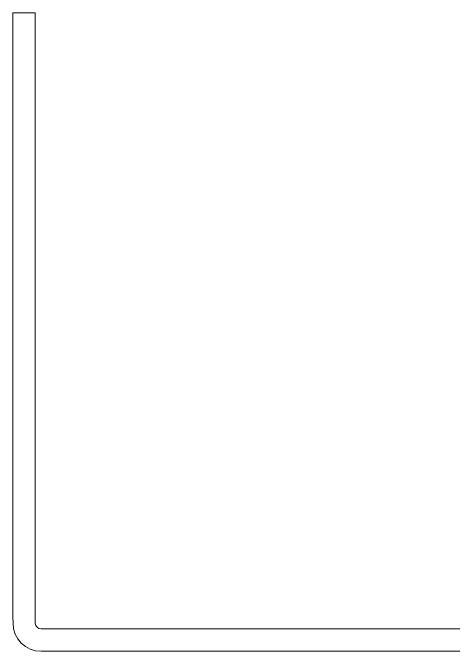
# Model space of a CAD drawing. Header units: inches. Extents: x 0.8 to 13, y 0.4 to 9.6.
# Drawn here: x 4.702 to 6.898, y 0.362 to 3.547 of the extents above; entities that cross this region are included whole.
import ezdxf

# ---------------------------------------------------------------- set-up
doc = ezdxf.new("R2010")
doc.units = ezdxf.units.IN
doc.header["$MEASUREMENT"] = 0
doc.layers.add('_U+0421_U+043B_U+043E_U+0439 1', color=7, linetype='Continuous')

msp = doc.modelspace()

# ---------------------------------------------------------------- linework, layer by layer
at = {"layer": '_U+0421_U+043B_U+043E_U+0439 1', "color": 12, "lineweight": 9, "true_color": 0xe30613}
msp.add_open_spline([(9.5339, 3.5473), (9.5339, 3.5473), (9.5332, 0.7455), (9.5327, 0.5017), (9.5327, 0.4858), (9.5197, 0.4728), (9.5037, 0.4728), (9.5037, 0.4728), (4.8429, 0.4728), (4.8429, 0.4728), (4.827, 0.4728), (4.814, 0.4858), (4.8139, 0.5017), (4.8135, 0.7455), (4.8128, 3.5473), (4.8128, 3.5473), (4.8128, 3.5473), (4.7017, 3.5473), (4.7017, 3.5473), (4.7017, 3.5473), (4.7024, 0.7601), (4.7028, 0.5015), (4.703, 0.4242), (4.7656, 0.3617), (4.8429, 0.3617), (4.8429, 0.3617), (9.5037, 0.3617), (9.5037, 0.3617), (9.581, 0.3617), (9.6437, 0.4242), (9.6438, 0.5015), (9.6443, 0.7601), (9.645, 3.5473), (9.645, 3.5473), (9.645, 3.5473), (9.5339, 3.5473), (9.5339, 3.5473)], degree=3, knots=[0, 0, 0, 0, 1, 1, 1, 2, 2, 2, 3, 3, 3, 4, 4, 4, 5, 5, 5, 6, 6, 6, 7, 7, 7, 8, 8, 8, 9, 9, 9, 10, 10, 10, 11, 11, 11, 12, 12, 12, 12], dxfattribs=at)

doc.saveas('drawing.dxf')
